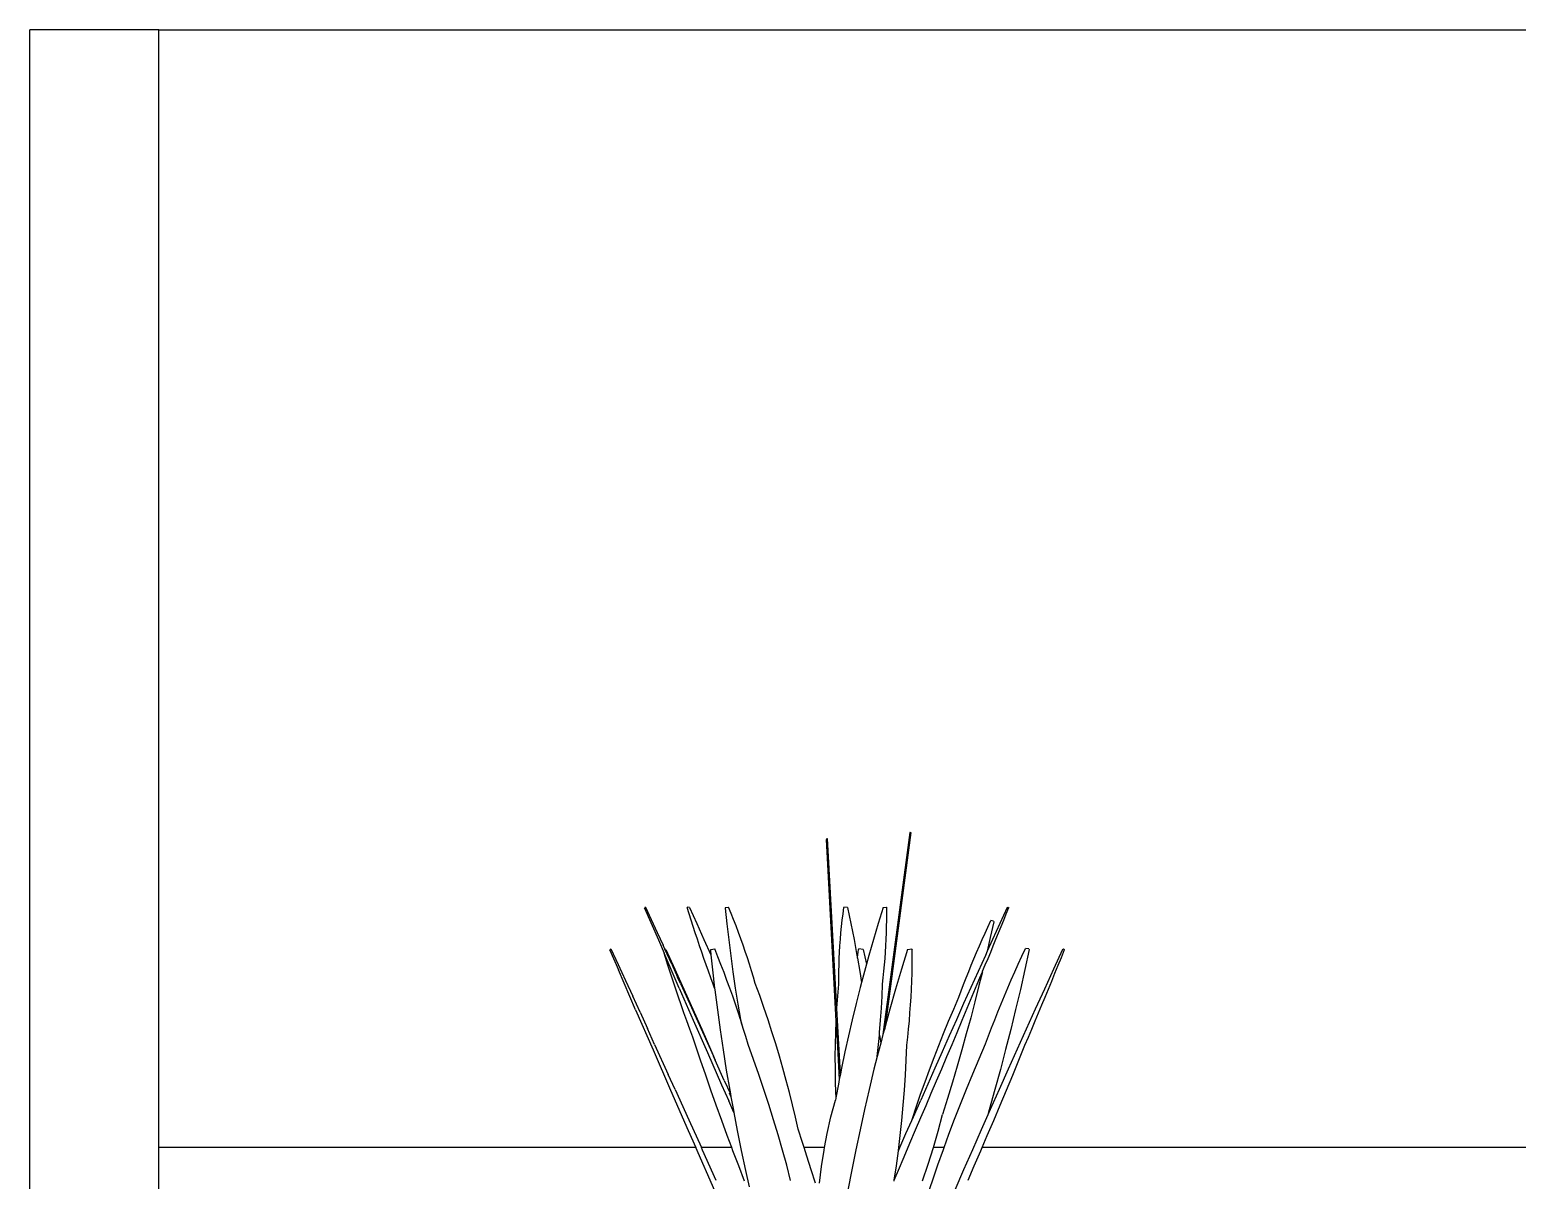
# Model space of a CAD drawing. Header units: metres. Extents: x 244.4 to 340.3, y -4.1 to 64.3.
# Drawn here: x 245.238 to 246.968, y 8.751 to 10.09 of the extents above; entities that cross this region are included whole.
import ezdxf

# ---------------------------------------------------------------- set-up
doc = ezdxf.new("R2010")
doc.units = ezdxf.units.M
doc.layers.add('Edges', color=7, linetype='Continuous')

# ---------------------------------------------------------------- blocks, each defined once
blk = doc.blocks.new('Novo+Sobrado2m fr')
for p, q in [((-10.1999, 0.8723), (-10.3499, 0.8723)), ((-10.3499, -1.8777), (-10.3499, 0.8723)), ((-10.1999, -0.4277), (-10.1999, 0.8723)), ((-10.1999, 0.8723), (-5.9631, 0.8723)), ((-9.4233, -0.0686), (-9.4223, -0.0685)), ((-9.4233, -0.0686), (-9.4233, -0.0697)), ((-9.4115, -0.2662), (-9.4223, -0.0685)), ((-9.3264, -0.0613), (-9.3578, -0.2962)), ((-9.3253, -0.0615), (-9.3553, -0.2869)), ((-9.3263, -0.0613), (-9.3264, -0.0613)), ((-9.3263, -0.0613), (-9.3253, -0.0615)), ((-9.4122, -0.2809), (-9.4233, -0.0697)), ((-9.635, -0.1492), (-9.6348, -0.1487)), ((-9.635, -0.1492), (-9.619, -0.1863)), ((-9.6339, -0.1481), (-9.6348, -0.1487)), ((-9.6339, -0.1481), (-9.6272, -0.1627)), ((-9.5848, -0.1481), (-9.5856, -0.1487)), ((-9.5833, -0.156), (-9.5856, -0.1487)), ((-9.5829, -0.1485), (-9.5848, -0.1481)), ((-9.5829, -0.1485), (-9.5744, -0.1671)), ((-9.541, -0.1485), (-9.5414, -0.1492)), ((-9.5414, -0.1492), (-9.5394, -0.1677)), ((-9.541, -0.1485), (-9.5374, -0.1481)), ((-9.5344, -0.1554), (-9.5374, -0.1481)), ((-9.5315, -0.1627), (-9.5344, -0.1554)), ((-9.4043, -0.156), (-9.4033, -0.1487)), ((-9.4032, -0.1481), (-9.4033, -0.1487)), ((-9.399, -0.1485), (-9.4032, -0.1481)), ((-9.399, -0.1485), (-9.3951, -0.1671)), ((-9.3577, -0.1485), (-9.3634, -0.1671)), ((-9.3577, -0.1485), (-9.3538, -0.1481)), ((-9.3538, -0.1481), (-9.3534, -0.1487)), ((-9.3534, -0.156), (-9.3534, -0.1487)), ((-9.2133, -0.1485), (-9.2218, -0.1671)), ((-9.2145, -0.156), (-9.2115, -0.1487)), ((-9.2133, -0.1485), (-9.2124, -0.1481)), ((-9.2124, -0.1481), (-9.2115, -0.1487)), ((-9.6272, -0.1627), (-9.6204, -0.1775)), ((-9.5809, -0.1634), (-9.5833, -0.156)), ((-9.5786, -0.1708), (-9.5809, -0.1634)), ((-9.5761, -0.1781), (-9.5786, -0.1708)), ((-9.5744, -0.1671), (-9.566, -0.1857)), ((-9.5394, -0.1677), (-9.5372, -0.1863)), ((-9.5286, -0.1701), (-9.5315, -0.1627)), ((-9.5259, -0.1775), (-9.5286, -0.1701)), ((-9.4067, -0.1781), (-9.406, -0.1708)), ((-9.406, -0.1708), (-9.4052, -0.1634)), ((-9.4052, -0.1634), (-9.4043, -0.156)), ((-9.3951, -0.1671), (-9.3915, -0.1857)), ((-9.3634, -0.1671), (-9.3689, -0.1857)), ((-9.3538, -0.1781), (-9.3536, -0.1708)), ((-9.3536, -0.1708), (-9.3534, -0.1634)), ((-9.3534, -0.1634), (-9.3534, -0.156)), ((-9.2391, -0.1786), (-9.2358, -0.1713)), ((-9.2358, -0.1713), (-9.2324, -0.1639)), ((-9.2289, -0.1651), (-9.233, -0.1836)), ((-9.2295, -0.1644), (-9.2324, -0.1639)), ((-9.2218, -0.1671), (-9.2303, -0.1857)), ((-9.2295, -0.1644), (-9.2289, -0.1651)), ((-9.2235, -0.1781), (-9.2204, -0.1708)), ((-9.2204, -0.1708), (-9.2174, -0.1634)), ((-9.2174, -0.1634), (-9.2145, -0.156)), ((-9.6204, -0.1775), (-9.6136, -0.1923)), ((-9.619, -0.1863), (-9.6124, -0.2018)), ((-9.5736, -0.1855), (-9.5761, -0.1781)), ((-9.5711, -0.193), (-9.5736, -0.1855)), ((-9.566, -0.1857), (-9.558, -0.2036)), ((-9.5372, -0.1863), (-9.5349, -0.205)), ((-9.5232, -0.1849), (-9.5259, -0.1775)), ((-9.5205, -0.1923), (-9.5232, -0.1849)), ((-9.4079, -0.193), (-9.4073, -0.1855)), ((-9.4073, -0.1855), (-9.4067, -0.1781)), ((-9.3915, -0.1857), (-9.3881, -0.2043)), ((-9.3689, -0.1857), (-9.3742, -0.2043)), ((-9.3544, -0.193), (-9.3541, -0.1855)), ((-9.3541, -0.1855), (-9.3538, -0.1781)), ((-9.2457, -0.1933), (-9.2424, -0.186)), ((-9.2424, -0.186), (-9.2391, -0.1786)), ((-9.233, -0.1836), (-9.2366, -0.1994)), ((-9.2303, -0.1857), (-9.2366, -0.1994)), ((-9.2296, -0.193), (-9.2265, -0.1855)), ((-9.2265, -0.1855), (-9.2235, -0.1781)), ((-9.6754, -0.1981), (-9.6752, -0.1975)), ((-9.6754, -0.1981), (-9.6655, -0.2212)), ((-9.6741, -0.1967), (-9.6752, -0.1975)), ((-9.6741, -0.1967), (-9.6656, -0.215)), ((-9.6115, -0.197), (-9.6136, -0.1923)), ((-9.6108, -0.2066), (-9.6124, -0.2018)), ((-9.5948, -0.2423), (-9.6124, -0.2018)), ((-9.6103, -0.1973), (-9.6115, -0.197)), ((-9.6034, -0.2147), (-9.6115, -0.197)), ((-9.6079, -0.2158), (-9.6108, -0.2066)), ((-9.6103, -0.1973), (-9.5997, -0.2204)), ((-9.5686, -0.2004), (-9.5711, -0.193)), ((-9.566, -0.2079), (-9.5686, -0.2004)), ((-9.558, -0.1973), (-9.5585, -0.1981)), ((-9.5585, -0.1981), (-9.558, -0.2036)), ((-9.558, -0.1973), (-9.5535, -0.1967)), ((-9.558, -0.2036), (-9.5561, -0.2212)), ((-9.5498, -0.2058), (-9.5535, -0.1967)), ((-9.5462, -0.215), (-9.5498, -0.2058)), ((-9.5349, -0.205), (-9.5323, -0.2236)), ((-9.518, -0.1997), (-9.5205, -0.1923)), ((-9.5155, -0.2072), (-9.518, -0.1997)), ((-9.5131, -0.2147), (-9.5155, -0.2072)), ((-9.4087, -0.2079), (-9.4083, -0.2004)), ((-9.4083, -0.2004), (-9.4079, -0.193)), ((-9.3881, -0.2043), (-9.3875, -0.2077)), ((-9.3875, -0.2077), (-9.3874, -0.2066)), ((-9.3874, -0.2066), (-9.3862, -0.1975)), ((-9.386, -0.1967), (-9.3862, -0.1975)), ((-9.3807, -0.1973), (-9.386, -0.1967)), ((-9.3807, -0.1973), (-9.3771, -0.2147)), ((-9.3742, -0.2043), (-9.3771, -0.2147)), ((-9.3554, -0.2079), (-9.3549, -0.2004)), ((-9.3549, -0.2004), (-9.3544, -0.193)), ((-9.3292, -0.1973), (-9.3363, -0.2204)), ((-9.3292, -0.1973), (-9.3243, -0.1967)), ((-9.3243, -0.1967), (-9.3239, -0.1975)), ((-9.3238, -0.2066), (-9.3239, -0.1975)), ((-9.3239, -0.2158), (-9.3238, -0.2066)), ((-9.252, -0.2082), (-9.2489, -0.2008)), ((-9.2489, -0.2008), (-9.2457, -0.1933)), ((-9.2388, -0.2043), (-9.2472, -0.223)), ((-9.2366, -0.1994), (-9.2388, -0.2043)), ((-9.2357, -0.2079), (-9.2326, -0.2004)), ((-9.2326, -0.2004), (-9.2296, -0.193)), ((-9.2005, -0.2144), (-9.1963, -0.2052)), ((-9.1963, -0.2052), (-9.192, -0.1961)), ((-9.1877, -0.1975), (-9.1928, -0.2206)), ((-9.1884, -0.1966), (-9.192, -0.1961)), ((-9.1884, -0.1966), (-9.1877, -0.1975)), ((-9.1489, -0.1973), (-9.1596, -0.2204)), ((-9.1541, -0.2158), (-9.1504, -0.2066)), ((-9.1504, -0.2066), (-9.1467, -0.1975)), ((-9.1489, -0.1973), (-9.1478, -0.1967)), ((-9.1478, -0.1967), (-9.1467, -0.1975)), ((-9.6656, -0.215), (-9.6571, -0.2334)), ((-9.6454, -0.2677), (-9.6655, -0.2212)), ((-9.6049, -0.225), (-9.6079, -0.2158)), ((-9.6034, -0.2147), (-9.5967, -0.2296)), ((-9.5997, -0.2204), (-9.5892, -0.2436)), ((-9.5633, -0.2153), (-9.566, -0.2079)), ((-9.5606, -0.2228), (-9.5633, -0.2153)), ((-9.5579, -0.2303), (-9.5606, -0.2228)), ((-9.5561, -0.2212), (-9.5536, -0.2424)), ((-9.5426, -0.2242), (-9.5462, -0.215)), ((-9.5392, -0.2334), (-9.5426, -0.2242)), ((-9.5323, -0.2236), (-9.5295, -0.2423)), ((-9.5107, -0.2222), (-9.5131, -0.2147)), ((-9.5085, -0.2296), (-9.5107, -0.2222)), ((-9.4092, -0.2303), (-9.4091, -0.2228)), ((-9.4091, -0.2228), (-9.4089, -0.2153)), ((-9.4089, -0.2153), (-9.4087, -0.2079)), ((-9.3875, -0.2077), (-9.3849, -0.223)), ((-9.3849, -0.223), (-9.3828, -0.236)), ((-9.3794, -0.223), (-9.3828, -0.236)), ((-9.3771, -0.2147), (-9.3794, -0.223)), ((-9.3575, -0.2303), (-9.3568, -0.2228)), ((-9.3568, -0.2228), (-9.3561, -0.2153)), ((-9.3561, -0.2153), (-9.3554, -0.2079)), ((-9.3363, -0.2204), (-9.3432, -0.2436)), ((-9.324, -0.225), (-9.3239, -0.2158)), ((-9.2611, -0.2305), (-9.2581, -0.2231)), ((-9.2581, -0.2231), (-9.2551, -0.2156)), ((-9.2472, -0.223), (-9.2557, -0.2417)), ((-9.2551, -0.2156), (-9.252, -0.2082)), ((-9.2422, -0.2233), (-9.2462, -0.2395)), ((-9.2452, -0.2303), (-9.2422, -0.2233)), ((-9.2422, -0.2233), (-9.242, -0.2228)), ((-9.242, -0.2228), (-9.2389, -0.2153)), ((-9.2389, -0.2153), (-9.2357, -0.2079)), ((-9.2087, -0.2328), (-9.2046, -0.2236)), ((-9.2046, -0.2236), (-9.2005, -0.2144)), ((-9.1928, -0.2206), (-9.1981, -0.2438)), ((-9.1596, -0.2204), (-9.1702, -0.2436)), ((-9.1578, -0.225), (-9.1541, -0.2158)), ((-9.6571, -0.2334), (-9.6487, -0.2519)), ((-9.6019, -0.2342), (-9.6049, -0.225)), ((-9.5988, -0.2434), (-9.6019, -0.2342)), ((-9.5933, -0.2371), (-9.5967, -0.2296)), ((-9.5933, -0.2371), (-9.5805, -0.2651)), ((-9.5551, -0.2378), (-9.5579, -0.2303)), ((-9.5536, -0.2424), (-9.5551, -0.2378)), ((-9.5358, -0.2426), (-9.5392, -0.2334)), ((-9.5063, -0.2371), (-9.5085, -0.2296)), ((-9.5012, -0.2511), (-9.5063, -0.2371)), ((-9.4104, -0.2517), (-9.4092, -0.2378)), ((-9.4092, -0.2378), (-9.4092, -0.2303)), ((-9.3843, -0.2417), (-9.389, -0.2604)), ((-9.3828, -0.236), (-9.3843, -0.2417)), ((-9.3589, -0.2517), (-9.3584, -0.2378)), ((-9.3584, -0.2378), (-9.3575, -0.2303)), ((-9.3247, -0.2434), (-9.3243, -0.2342)), ((-9.3243, -0.2342), (-9.324, -0.225)), ((-9.2668, -0.2455), (-9.264, -0.238)), ((-9.2557, -0.2417), (-9.2641, -0.2604)), ((-9.264, -0.238), (-9.2611, -0.2305)), ((-9.2541, -0.2517), (-9.2484, -0.2378)), ((-9.2462, -0.2395), (-9.2509, -0.2582)), ((-9.2484, -0.2378), (-9.2452, -0.2303)), ((-9.2166, -0.2513), (-9.2127, -0.242)), ((-9.2127, -0.242), (-9.2087, -0.2328)), ((-9.1654, -0.2434), (-9.1616, -0.2342)), ((-9.1616, -0.2342), (-9.1578, -0.225)), ((-9.6402, -0.2705), (-9.6487, -0.2519)), ((-9.5957, -0.2527), (-9.5988, -0.2434)), ((-9.5925, -0.262), (-9.5957, -0.2527)), ((-9.5948, -0.2423), (-9.5785, -0.2797)), ((-9.5892, -0.2436), (-9.5788, -0.2669)), ((-9.5536, -0.2424), (-9.5533, -0.2445)), ((-9.5533, -0.2445), (-9.5504, -0.2677)), ((-9.5325, -0.2519), (-9.5358, -0.2426)), ((-9.5293, -0.2612), (-9.5325, -0.2519)), ((-9.5295, -0.2423), (-9.5265, -0.261)), ((-9.4962, -0.2651), (-9.5012, -0.2511)), ((-9.4114, -0.2657), (-9.4104, -0.2517)), ((-9.3597, -0.2657), (-9.3589, -0.2517)), ((-9.3432, -0.2436), (-9.3498, -0.2669)), ((-9.3257, -0.262), (-9.3251, -0.2527)), ((-9.3251, -0.2527), (-9.3247, -0.2434)), ((-9.2756, -0.267), (-9.2696, -0.253)), ((-9.2696, -0.253), (-9.2668, -0.2455)), ((-9.2598, -0.2657), (-9.2541, -0.2517)), ((-9.2509, -0.2582), (-9.2558, -0.2769)), ((-9.2204, -0.2606), (-9.2166, -0.2513)), ((-9.1981, -0.2438), (-9.2036, -0.2671)), ((-9.1702, -0.2436), (-9.1808, -0.2669)), ((-9.1731, -0.262), (-9.1692, -0.2527)), ((-9.1692, -0.2527), (-9.1654, -0.2434)), ((-9.6454, -0.2677), (-9.6252, -0.3143)), ((-9.6402, -0.2705), (-9.6318, -0.2892)), ((-9.5892, -0.2713), (-9.5925, -0.262)), ((-9.5859, -0.2806), (-9.5892, -0.2713)), ((-9.5805, -0.2651), (-9.5677, -0.2932)), ((-9.5788, -0.2669), (-9.5685, -0.2902)), ((-9.5504, -0.2677), (-9.5472, -0.291)), ((-9.5262, -0.2705), (-9.5293, -0.2612)), ((-9.5265, -0.261), (-9.5235, -0.2788)), ((-9.5235, -0.2788), (-9.5262, -0.2705)), ((-9.4915, -0.2791), (-9.4962, -0.2651)), ((-9.4115, -0.2662), (-9.4114, -0.2657)), ((-9.4073, -0.3421), (-9.4115, -0.2662)), ((-9.389, -0.2604), (-9.3935, -0.2791)), ((-9.3606, -0.2798), (-9.3597, -0.2657)), ((-9.3498, -0.2669), (-9.3553, -0.2869)), ((-9.3271, -0.2806), (-9.3264, -0.2713)), ((-9.3264, -0.2713), (-9.3257, -0.262)), ((-9.2815, -0.2809), (-9.2756, -0.267)), ((-9.2641, -0.2604), (-9.2724, -0.2791)), ((-9.2657, -0.2798), (-9.2598, -0.2657)), ((-9.2279, -0.2792), (-9.2242, -0.2699)), ((-9.2242, -0.2699), (-9.2204, -0.2606)), ((-9.2036, -0.2671), (-9.2093, -0.2904)), ((-9.1808, -0.2669), (-9.1913, -0.2902)), ((-9.1808, -0.2806), (-9.1769, -0.2713)), ((-9.1769, -0.2713), (-9.1731, -0.262)), ((-9.6233, -0.3079), (-9.6318, -0.2892)), ((-9.5825, -0.29), (-9.5859, -0.2806)), ((-9.5791, -0.2993), (-9.5825, -0.29)), ((-9.5785, -0.2797), (-9.562, -0.3172)), ((-9.5685, -0.2902), (-9.5583, -0.3135)), ((-9.5677, -0.2932), (-9.555, -0.3214)), ((-9.5472, -0.291), (-9.5437, -0.3143)), ((-9.5235, -0.2788), (-9.5233, -0.2797)), ((-9.5232, -0.2798), (-9.5235, -0.2788)), ((-9.5233, -0.2797), (-9.5225, -0.2846)), ((-9.5203, -0.2892), (-9.5232, -0.2798)), ((-9.5174, -0.2985), (-9.5203, -0.2892)), ((-9.4869, -0.2932), (-9.4915, -0.2791)), ((-9.4825, -0.3073), (-9.4869, -0.2932)), ((-9.4131, -0.3079), (-9.4128, -0.2938)), ((-9.4128, -0.2938), (-9.4122, -0.2809)), ((-9.4122, -0.2809), (-9.4086, -0.3487)), ((-9.3935, -0.2791), (-9.3979, -0.2978)), ((-9.362, -0.2971), (-9.3617, -0.2938)), ((-9.3617, -0.2938), (-9.3606, -0.2798)), ((-9.3562, -0.2902), (-9.3578, -0.2962)), ((-9.3553, -0.2869), (-9.3562, -0.2902)), ((-9.3553, -0.2869), (-9.3559, -0.2908)), ((-9.329, -0.2993), (-9.328, -0.29)), ((-9.328, -0.29), (-9.3271, -0.2806)), ((-9.2873, -0.295), (-9.2815, -0.2809)), ((-9.2724, -0.2791), (-9.2808, -0.2978)), ((-9.2775, -0.3079), (-9.2715, -0.2938)), ((-9.2715, -0.2938), (-9.2657, -0.2798)), ((-9.2558, -0.2769), (-9.2609, -0.2956)), ((-9.2351, -0.2979), (-9.2315, -0.2885)), ((-9.2315, -0.2885), (-9.2279, -0.2792)), ((-9.2093, -0.2904), (-9.2152, -0.3137)), ((-9.1913, -0.2902), (-9.2018, -0.3135)), ((-9.1887, -0.2993), (-9.1848, -0.29)), ((-9.1848, -0.29), (-9.1808, -0.2806)), ((-9.6233, -0.3079), (-9.6074, -0.3427)), ((-9.5757, -0.3087), (-9.5791, -0.2993)), ((-9.5699, -0.3261), (-9.5757, -0.3087)), ((-9.5147, -0.3079), (-9.5174, -0.2985)), ((-9.5083, -0.3253), (-9.5147, -0.3079)), ((-9.4782, -0.3214), (-9.4825, -0.3073)), ((-9.4133, -0.322), (-9.4131, -0.3079)), ((-9.3979, -0.2978), (-9.402, -0.3165)), ((-9.3645, -0.322), (-9.363, -0.3079)), ((-9.363, -0.3079), (-9.362, -0.2971)), ((-9.3605, -0.3064), (-9.3624, -0.3135)), ((-9.362, -0.2971), (-9.3605, -0.3064)), ((-9.3578, -0.2962), (-9.3605, -0.3064)), ((-9.3308, -0.3261), (-9.3301, -0.3087)), ((-9.3301, -0.3087), (-9.329, -0.2993)), ((-9.2984, -0.3231), (-9.2929, -0.309)), ((-9.2929, -0.309), (-9.2873, -0.295)), ((-9.2808, -0.2978), (-9.2891, -0.3165)), ((-9.2834, -0.322), (-9.2775, -0.3079)), ((-9.2609, -0.2956), (-9.2661, -0.3143)), ((-9.2461, -0.3247), (-9.2385, -0.3073)), ((-9.2385, -0.3073), (-9.2351, -0.2979)), ((-9.1998, -0.3261), (-9.1927, -0.3087)), ((-9.1927, -0.3087), (-9.1887, -0.2993)), ((-9.6252, -0.3143), (-9.6048, -0.361)), ((-9.5639, -0.3436), (-9.5699, -0.3261)), ((-9.562, -0.3172), (-9.5455, -0.3547)), ((-9.5583, -0.3135), (-9.5528, -0.3262)), ((-9.5528, -0.3262), (-9.555, -0.3214)), ((-9.5423, -0.3497), (-9.5528, -0.3262)), ((-9.5437, -0.3143), (-9.54, -0.3377)), ((-9.5022, -0.3427), (-9.5083, -0.3253)), ((-9.4742, -0.3355), (-9.4782, -0.3214)), ((-9.4132, -0.3362), (-9.4133, -0.322)), ((-9.402, -0.3165), (-9.406, -0.3353)), ((-9.3645, -0.322), (-9.3683, -0.3368)), ((-9.3624, -0.3135), (-9.3645, -0.322)), ((-9.3317, -0.3436), (-9.3308, -0.3261)), ((-9.3037, -0.3373), (-9.2984, -0.3231)), ((-9.2891, -0.3165), (-9.2974, -0.3353)), ((-9.2895, -0.3362), (-9.2834, -0.322)), ((-9.2661, -0.3143), (-9.2715, -0.3331)), ((-9.2534, -0.3421), (-9.2461, -0.3247)), ((-9.2152, -0.3137), (-9.2213, -0.337)), ((-9.2018, -0.3135), (-9.2123, -0.3368)), ((-9.207, -0.3436), (-9.1998, -0.3261)), ((-9.5994, -0.3603), (-9.6074, -0.3427)), ((-9.5578, -0.3611), (-9.5639, -0.3436)), ((-9.54, -0.3377), (-9.536, -0.361)), ((-9.4962, -0.3603), (-9.5022, -0.3427)), ((-9.4703, -0.3497), (-9.4742, -0.3355)), ((-9.413, -0.3503), (-9.4132, -0.3362)), ((-9.4073, -0.3421), (-9.4086, -0.3487)), ((-9.406, -0.3353), (-9.4073, -0.3421)), ((-9.3683, -0.3368), (-9.374, -0.3602)), ((-9.3328, -0.3611), (-9.3317, -0.3436)), ((-9.3089, -0.3514), (-9.3037, -0.3373)), ((-9.2974, -0.3353), (-9.3056, -0.354)), ((-9.2955, -0.3503), (-9.2895, -0.3362)), ((-9.2715, -0.3331), (-9.2771, -0.3518)), ((-9.2606, -0.3597), (-9.2534, -0.3421)), ((-9.2213, -0.337), (-9.2277, -0.3604)), ((-9.2123, -0.3368), (-9.2228, -0.3602)), ((-9.2143, -0.3611), (-9.207, -0.3436)), ((-9.6048, -0.361), (-9.5843, -0.4078)), ((-9.5994, -0.3603), (-9.5834, -0.3954)), ((-9.5517, -0.3786), (-9.5578, -0.3611)), ((-9.5455, -0.3547), (-9.5372, -0.3734)), ((-9.5423, -0.3497), (-9.5352, -0.3655)), ((-9.536, -0.361), (-9.5352, -0.3655)), ((-9.4905, -0.3778), (-9.4962, -0.3603)), ((-9.4666, -0.3639), (-9.4703, -0.3497)), ((-9.4125, -0.3645), (-9.413, -0.3503)), ((-9.4097, -0.354), (-9.4123, -0.368)), ((-9.4086, -0.3487), (-9.4097, -0.354)), ((-9.374, -0.3602), (-9.3794, -0.3836)), ((-9.3342, -0.3786), (-9.3328, -0.3611)), ((-9.314, -0.3656), (-9.3089, -0.3514)), ((-9.3056, -0.354), (-9.3138, -0.3728)), ((-9.3016, -0.3645), (-9.2955, -0.3503)), ((-9.2771, -0.3518), (-9.2828, -0.3706)), ((-9.2676, -0.3772), (-9.2606, -0.3597)), ((-9.2277, -0.3604), (-9.2342, -0.3838)), ((-9.2228, -0.3602), (-9.2332, -0.3836)), ((-9.2217, -0.3786), (-9.2143, -0.3611)), ((-9.5453, -0.3962), (-9.5517, -0.3786)), ((-9.5313, -0.3871), (-9.5372, -0.3734)), ((-9.5365, -0.3643), (-9.5346, -0.3687)), ((-9.5352, -0.3655), (-9.5346, -0.3687)), ((-9.5346, -0.3687), (-9.5318, -0.3844)), ((-9.485, -0.3954), (-9.4905, -0.3778)), ((-9.4631, -0.3781), (-9.4666, -0.3639)), ((-9.4597, -0.3923), (-9.4631, -0.3781)), ((-9.4183, -0.392), (-9.4132, -0.3728)), ((-9.4123, -0.368), (-9.4132, -0.3728)), ((-9.4123, -0.368), (-9.4125, -0.3645)), ((-9.4122, -0.3701), (-9.4123, -0.368)), ((-9.3359, -0.3962), (-9.3342, -0.3786)), ((-9.3236, -0.3939), (-9.3189, -0.3797)), ((-9.3225, -0.392), (-9.3138, -0.3728)), ((-9.3189, -0.3797), (-9.314, -0.3656)), ((-9.3139, -0.3929), (-9.3077, -0.3787)), ((-9.3077, -0.3787), (-9.3016, -0.3645)), ((-9.2828, -0.3706), (-9.2887, -0.3893)), ((-9.2745, -0.3948), (-9.2676, -0.3772)), ((-9.229, -0.3962), (-9.2217, -0.3786)), ((-9.5834, -0.3954), (-9.5689, -0.4277)), ((-9.5389, -0.4139), (-9.5453, -0.3962)), ((-9.5318, -0.3844), (-9.5313, -0.3871)), ((-9.5313, -0.3871), (-9.5274, -0.4078)), ((-9.4797, -0.413), (-9.485, -0.3954)), ((-9.4566, -0.4065), (-9.4597, -0.3923)), ((-9.4226, -0.4114), (-9.4183, -0.392)), ((-9.3794, -0.3836), (-9.3845, -0.407)), ((-9.3377, -0.4139), (-9.3359, -0.3962)), ((-9.3311, -0.4114), (-9.3244, -0.3964)), ((-9.3244, -0.3964), (-9.3225, -0.392)), ((-9.3244, -0.3964), (-9.3236, -0.3939)), ((-9.3201, -0.4071), (-9.3139, -0.3929)), ((-9.2936, -0.4086), (-9.2887, -0.3893)), ((-9.2811, -0.4124), (-9.2745, -0.3948)), ((-9.2359, -0.3898), (-9.2436, -0.407)), ((-9.2365, -0.4139), (-9.229, -0.3962)), ((-9.2332, -0.3836), (-9.2359, -0.3898)), ((-9.2342, -0.3838), (-9.2359, -0.3898)), ((-9.5843, -0.4078), (-9.5756, -0.4277)), ((-9.5337, -0.4277), (-9.5389, -0.4139)), ((-9.5274, -0.4078), (-9.5227, -0.4312)), ((-9.4746, -0.4307), (-9.4797, -0.413)), ((-9.4513, -0.4221), (-9.4566, -0.4065)), ((-9.4257, -0.4277), (-9.4226, -0.4114)), ((-9.3845, -0.407), (-9.3894, -0.4304)), ((-9.3394, -0.4277), (-9.3377, -0.4139)), ((-9.3383, -0.4277), (-9.3311, -0.4114)), ((-9.3266, -0.4228), (-9.3201, -0.4071)), ((-9.299, -0.4277), (-9.2936, -0.4086)), ((-9.2868, -0.4277), (-9.2811, -0.4124)), ((-9.2436, -0.407), (-9.2539, -0.4304)), ((-9.2424, -0.4277), (-9.2365, -0.4139)), ((-9.5756, -0.4277), (-10.1999, -0.4277)), ((-10.1999, -1.4277), (-10.1999, -0.4277)), ((-9.5533, -0.478), (-9.5756, -0.4277)), ((-9.5337, -0.4277), (-9.5689, -0.4277)), ((-9.5676, -0.4307), (-9.5689, -0.4277)), ((-9.5517, -0.4661), (-9.5676, -0.4307)), ((-9.5323, -0.4315), (-9.5337, -0.4277)), ((-9.5256, -0.4492), (-9.5323, -0.4315)), ((-9.5227, -0.4312), (-9.5177, -0.4546)), ((-9.4698, -0.4484), (-9.4746, -0.4307)), ((-9.4495, -0.4277), (-9.4513, -0.4221)), ((-9.4257, -0.4277), (-9.4495, -0.4277)), ((-9.4462, -0.4379), (-9.4495, -0.4277)), ((-9.4293, -0.45), (-9.4263, -0.4307)), ((-9.4263, -0.4307), (-9.4257, -0.4277)), ((-9.3894, -0.4304), (-9.3941, -0.4538)), ((-9.3422, -0.4492), (-9.3399, -0.4315)), ((-9.3399, -0.4314), (-9.3394, -0.4277)), ((-9.3399, -0.4314), (-9.3395, -0.4307)), ((-9.3399, -0.4315), (-9.3399, -0.4314)), ((-9.3395, -0.4307), (-9.3383, -0.4277)), ((-9.3383, -0.4277), (-9.3394, -0.4277)), ((-9.3332, -0.4385), (-9.3266, -0.4228)), ((-9.3051, -0.4472), (-9.2991, -0.4279)), ((-9.2991, -0.4279), (-9.299, -0.4277)), ((-9.2868, -0.4277), (-9.299, -0.4277)), ((-9.2939, -0.4478), (-9.2876, -0.4301)), ((-9.2876, -0.4301), (-9.2868, -0.4277)), ((-9.2539, -0.4304), (-9.2642, -0.4538)), ((-9.2516, -0.4492), (-9.244, -0.4315)), ((-9.244, -0.4315), (-9.2424, -0.4277)), ((-8.1556, -0.4277), (-9.2424, -0.4277)), ((-9.5188, -0.4669), (-9.5256, -0.4492)), ((-9.4652, -0.4661), (-9.4698, -0.4484)), ((-9.4412, -0.4536), (-9.4462, -0.4379)), ((-9.3447, -0.4658), (-9.3422, -0.4492)), ((-9.3398, -0.4542), (-9.3332, -0.4385)), ((-9.3117, -0.4665), (-9.3051, -0.4472)), ((-9.3, -0.4655), (-9.2939, -0.4478)), ((-9.2587, -0.4658), (-9.2516, -0.4492)), ((-9.5177, -0.4546), (-9.5136, -0.4733)), ((-9.4364, -0.4694), (-9.4412, -0.4536)), ((-9.4315, -0.4692), (-9.4293, -0.45)), ((-9.3941, -0.4538), (-9.3985, -0.4772)), ((-9.3449, -0.4669), (-9.3447, -0.4658)), ((-9.3447, -0.4658), (-9.3398, -0.4542)), ((-9.306, -0.4832), (-9.3, -0.4655)), ((-9.2642, -0.4538), (-9.2744, -0.4772))]:
    blk.add_line(p, q)

msp = doc.modelspace()

# ---------------------------------------------------------------- block references
at = {"layer": 'Edges'}
msp.add_blockref('Novo+Sobrado2m fr', (255.5882, 9.2173), dxfattribs=at)

doc.saveas('drawing.dxf')
